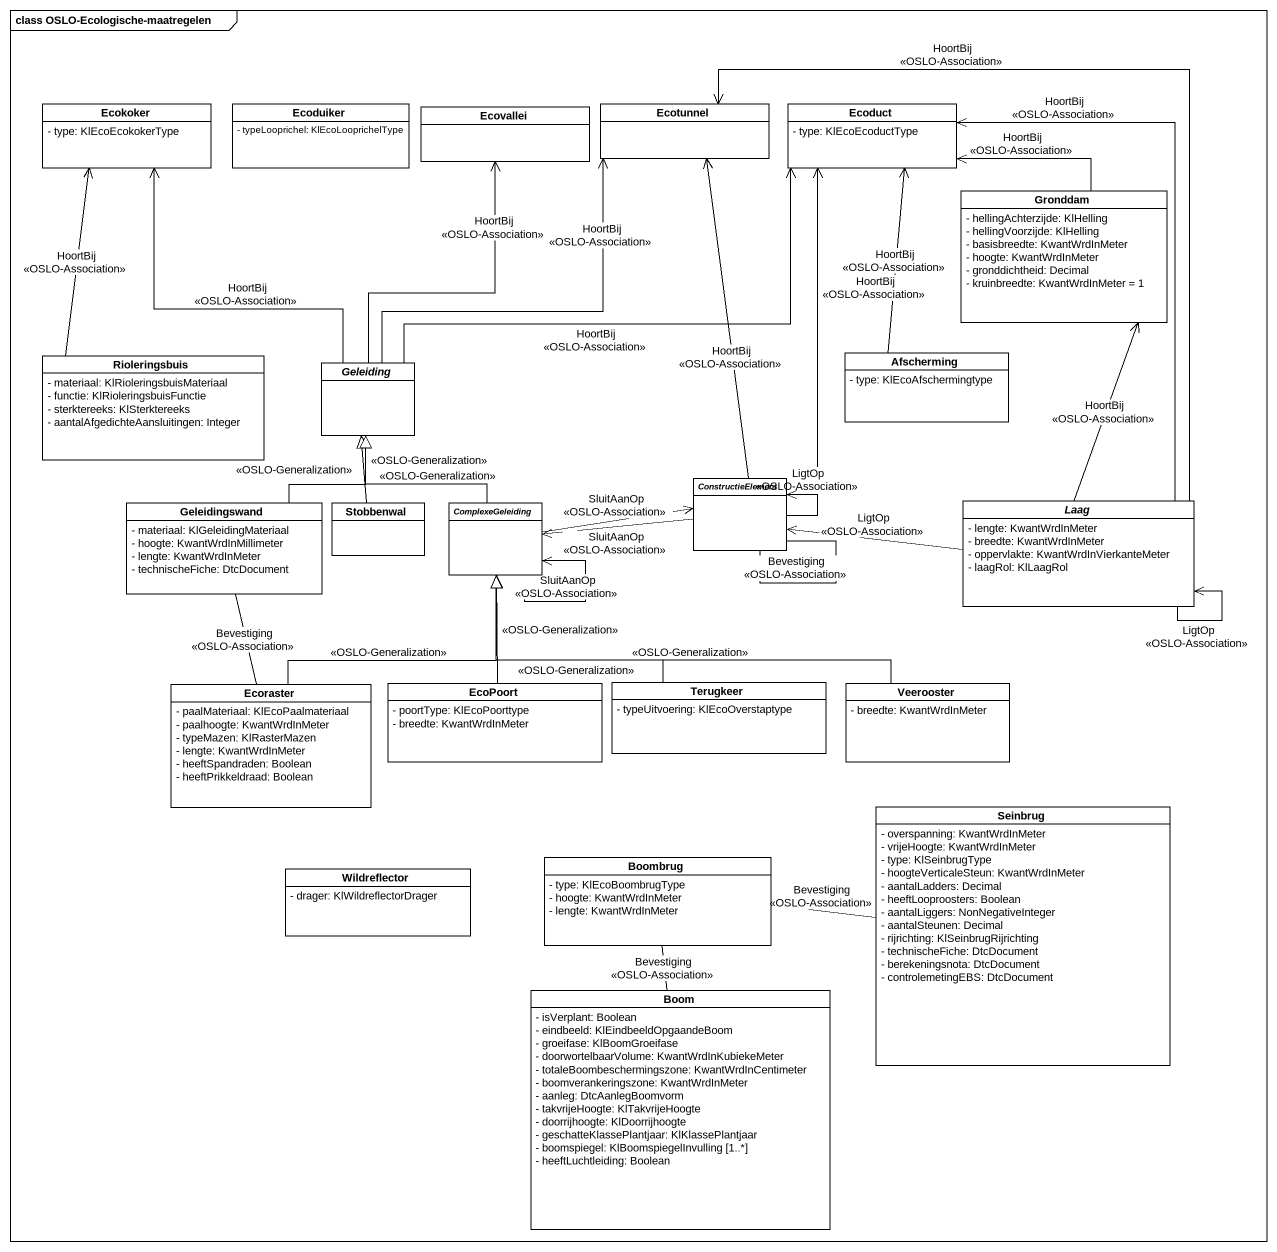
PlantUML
@startuml
mainframe class OSLO-Ecologische-maatregelen
hide circle
hide empty members
skinparam classAttributeIconSize 0
class Ecokoker #FFFFFF {
  - type: KlEcoEcokokerType
}
class Ecoduiker #FFFFFF {
  - typeLooprichel: KlEcoLooprichelType
}
class Ecovallei #FFFFFF
class Ecotunnel #FFFFFF
class Ecoduct #FFFFFF {
  - type: KlEcoEcoductType
}
class Gronddam #FFFFFF {
  - hellingAchterzijde: KlHelling
  - hellingVoorzijde: KlHelling
  - basisbreedte: KwantWrdInMeter
  - hoogte: KwantWrdInMeter
  - gronddichtheid: Decimal
  - kruinbreedte: KwantWrdInMeter = 1
}
class Rioleringsbuis #FFFFFF {
  - materiaal: KlRioleringsbuisMateriaal
  - functie: KlRioleringsbuisFunctie
  - sterktereeks: KlSterktereeks
  - aantalAfgedichteAansluitingen: Integer
}
abstract class Geleiding #FFFFFF
class Afscherming #FFFFFF {
  - type: KlEcoAfschermingtype
}
class Geleidingswand #FFFFFF {
  - materiaal: KlGeleidingMateriaal
  - hoogte: KwantWrdInMillimeter
  - lengte: KwantWrdInMeter
  - technischeFiche: DtcDocument
}
class Stobbenwal #FFFFFF
abstract class ComplexeGeleiding #FFFFFF
abstract class ConstructieElement #FFFFFF
abstract class Laag #FFFFFF {
  - lengte: KwantWrdInMeter
  - breedte: KwantWrdInMeter
  - oppervlakte: KwantWrdInVierkanteMeter
  - laagRol: KlLaagRol
}
class Ecoraster #FFFFFF {
  - paalMateriaal: KlEcoPaalmateriaal
  - paalhoogte: KwantWrdInMeter
  - typeMazen: KlRasterMazen
  - lengte: KwantWrdInMeter
  - heeftSpandraden: Boolean
  - heeftPrikkeldraad: Boolean
}
class EcoPoort #FFFFFF {
  - poortType: KlEcoPoorttype
  - breedte: KwantWrdInMeter
}
class Terugkeer #FFFFFF {
  - typeUitvoering: KlEcoOverstaptype
}
class Veerooster #FFFFFF {
  - breedte: KwantWrdInMeter
}
class Seinbrug #FFFFFF {
  - overspanning: KwantWrdInMeter
  - vrijeHoogte: KwantWrdInMeter
  - type: KlSeinbrugType
  - hoogteVerticaleSteun: KwantWrdInMeter
  - aantalLadders: Decimal
  - heeftLooproosters: Boolean
  - aantalLiggers: NonNegativeInteger
  - aantalSteunen: Decimal
  - rijrichting: KlSeinbrugRijrichting
  - technischeFiche: DtcDocument
  - berekeningsnota: DtcDocument
  - controlemetingEBS: DtcDocument
}
class Wildreflector #FFFFFF {
  - drager: KlWildreflectorDrager
}
class Boombrug #FFFFFF {
  - type: KlEcoBoombrugType
  - hoogte: KwantWrdInMeter
  - lengte: KwantWrdInMeter
}
class Boom #FFFFFF {
  - isVerplant: Boolean
  - eindbeeld: KlEindbeeldOpgaandeBoom
  - groeifase: KlBoomGroeifase
  - doorwortelbaarVolume: KwantWrdInKubiekeMeter
  - totaleBoombeschermingszone: KwantWrdInCentimeter
  - boomverankeringszone: KwantWrdInMeter
  - aanleg: DtcAanlegBoomvorm
  - takvrijeHoogte: KlTakvrijeHoogte
  - doorrijhoogte: KlDoorrijhoogte
  - geschatteKlassePlantjaar: KlKlassePlantjaar
  - boomspiegel: KlBoomspiegelInvulling [1..*]
  - heeftLuchtleiding: Boolean
}
Gronddam -up-> Ecoduct : HoortBij\n<<OSLO-Association>>
Rioleringsbuis -up-> Ecokoker : HoortBij\n<<OSLO-Association>>
Geleiding -up-> Ecokoker : HoortBij\n<<OSLO-Association>>
Geleiding -up-> Ecovallei : HoortBij\n<<OSLO-Association>>
Geleiding -up-> Ecotunnel : HoortBij\n<<OSLO-Association>>
Geleiding -right-> Ecoduct : HoortBij\n<<OSLO-Association>>
Afscherming -up-> Ecoduct : HoortBij\n<<OSLO-Association>>
Geleidingswand -up-|> Geleiding : <<OSLO-Generalization>>
Geleidingswand -- Ecoraster : Bevestiging\n<<OSLO-Association>>
Stobbenwal -up-|> Geleiding : <<OSLO-Generalization>>
ComplexeGeleiding -up-|> Geleiding : <<OSLO-Generalization>>
ComplexeGeleiding --> ComplexeGeleiding : SluitAanOp\n<<OSLO-Association>>
ComplexeGeleiding -right-> ConstructieElement : SluitAanOp\n<<OSLO-Association>>
ConstructieElement -up-> Ecotunnel : HoortBij\n<<OSLO-Association>>
ConstructieElement -up-> Ecoduct : HoortBij\n<<OSLO-Association>>
ConstructieElement -left-> ComplexeGeleiding : SluitAanOp\n<<OSLO-Association>>
ConstructieElement --> ConstructieElement : LigtOp\n<<OSLO-Association>>
ConstructieElement -- ConstructieElement : Bevestiging\n<<OSLO-Association>>
Laag -up-> Ecotunnel : HoortBij\n<<OSLO-Association>>
Laag -up-> Ecoduct : HoortBij\n<<OSLO-Association>>
Laag -up-> Gronddam : HoortBij\n<<OSLO-Association>>
Laag -left-> ConstructieElement : LigtOp\n<<OSLO-Association>>
Laag --> Laag : LigtOp\n<<OSLO-Association>>
Ecoraster -up-|> ComplexeGeleiding : <<OSLO-Generalization>>
EcoPoort -up-|> ComplexeGeleiding : <<OSLO-Generalization>>
Terugkeer -up-|> ComplexeGeleiding : <<OSLO-Generalization>>
Veerooster -left-|> ComplexeGeleiding : <<OSLO-Generalization>>
Boombrug -right- Seinbrug : Bevestiging\n<<OSLO-Association>>
Boom -up- Boombrug : Bevestiging\n<<OSLO-Association>>
@enduml
